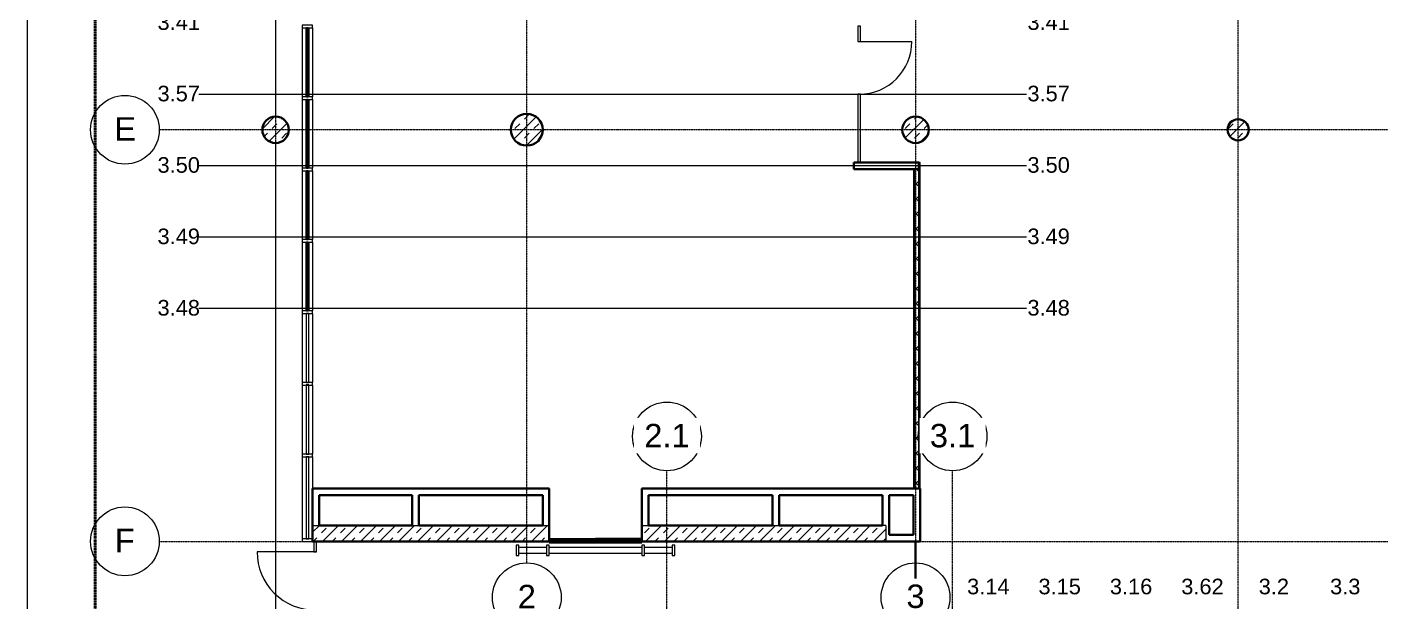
# Model space of a CAD drawing. Header units: millimetres. Extents: x -309577 to 26510, y -302335 to 26695.
# Drawn here: x -299939 to -274339, y -281128 to -270262 of the extents above; entities that cross this region are included whole.
import ezdxf

# ---------------------------------------------------------------- set-up
doc = ezdxf.new("R2010")
doc.units = ezdxf.units.MM
doc.linetypes.add('Achse', pattern=[10, 5, -2.5, 0, -2.5])
doc.linetypes.add('Rasterlinie', pattern=[22.225, 12.7, -3.175, 3.175, -3.175])
for name, color, linetype, lineweight in [('A-ANNO-SYMB', 6, 'Continuous', 9), ('A-AREA-LINE', 4, 'Continuous', 70), ('A-DOOR', 1, 'Continuous', 9), ('A-FLOR-OTLN', 6, 'Continuous', 9), ('A-FLOR-STRS', 2, 'Continuous', 9), ('A-GLAZ', 6, 'Continuous', 9), ('A-GLAZ-CWMG', 3, 'Continuous', 9), ('A-WALL', 2, 'Continuous', 9), ('A-WALL-PATT', 2, 'Continuous', 35), ('S-COLS', 6, 'Continuous', 9), ('S-GRID', 1, 'Continuous', 9)]:
    doc.layers.add(name, color=color, linetype=linetype, lineweight=lineweight)
pattern_1 = [(45, (0, 0), (-179.60512, 179.60512), []), (45, (179.6, 0), (-179.60512, 179.60512), [127, -127])]

# ---------------------------------------------------------------- blocks, each defined once
blk = doc.blocks.new('STB Stütze - rund - STB d_60-257590-Ebene 0')
at = {"layer": 'S-COLS'}
h = blk.add_hatch(dxfattribs=at)
h.set_pattern_fill('FP_1', color=256, style=0, pattern_type=2)
h.set_pattern_definition([(45, (290488.7, 272202.99), (-179.60512, 179.60512), []), (45, (290668.3, 272202.99), (-179.60512, 179.60512), [127, -127])])
h.paths.add_polyline_path([(0, -300), (59, -294), (115, -277), (167, -249), (212, -212), (249, -167), (277, -115), (294, -59), (300, 0), (294, 59), (277, 115), (249, 167), (212, 212), (167, 249), (115, 277), (59, 294), (0, 300), (-59, 294), (-115, 277), (-167, 249), (-212, 212), (-249, 167), (-277, 115), (-294, 59), (-300, 0), (-294, -59), (-277, -115), (-249, -167), (-212, -212), (-167, -249), (-115, -277), (-59, -294)], flags=0)
at = {"layer": 'S-COLS', "lineweight": 35}
for start, end in [(360, 180), (180, 360)]:
    blk.add_arc((0, 0), 300, start, end, dxfattribs=at)
blk = doc.blocks.new('STB Stütze - rund - STB d_50-V9-Ebene 0')
at = {"layer": 'S-COLS'}
h = blk.add_hatch(dxfattribs=at)
h.set_pattern_fill('FP_13', color=256, style=0, pattern_type=2)
h.set_pattern_definition([(45, (295238.7, 272202.99), (-179.60512, 179.60512), []), (45, (295418.3, 272202.99), (-179.60512, 179.60512), [127, -127])])
h.paths.add_polyline_path([(0, -250), (56, -244), (108, -225), (156, -195), (195, -156), (225, -108), (244, -56), (250, 0), (244, 56), (225, 108), (195, 156), (156, 195), (108, 225), (56, 244), (0, 250), (-56, 244), (-108, 225), (-156, 195), (-195, 156), (-225, 108), (-244, 56), (-250, 0), (-244, -56), (-225, -108), (-195, -156), (-156, -195), (-108, -225), (-56, -244)], flags=0)
at = {"layer": 'S-COLS', "lineweight": 35}
for start, end in [(360, 180), (180, 360)]:
    blk.add_arc((0, 0), 250, start, end, dxfattribs=at)
blk = doc.blocks.new('STB Stütze - rund - STB d_50-V10-Ebene 0')
at = {"layer": 'S-COLS'}
h = blk.add_hatch(dxfattribs=at)
h.set_pattern_fill('FP_14', color=256, style=0, pattern_type=2)
h.set_pattern_definition([(45, (283138.7, 272202.99), (-179.60512, 179.60512), []), (45, (283318.3, 272202.99), (-179.60512, 179.60512), [127, -127])])
h.paths.add_polyline_path([(0, -250), (56, -244), (108, -225), (156, -195), (195, -156), (225, -108), (244, -56), (250, 0), (244, 56), (225, 108), (195, 156), (156, 195), (108, 225), (56, 244), (0, 250), (-56, 244), (-108, 225), (-156, 195), (-195, 156), (-225, 108), (-244, 56), (-250, 0), (-244, -56), (-225, -108), (-195, -156), (-156, -195), (-108, -225), (-56, -244)], flags=0)
at = {"layer": 'S-COLS', "lineweight": 35}
for start, end in [(360, 180), (180, 360)]:
    blk.add_arc((0, 0), 250, start, end, dxfattribs=at)
blk = doc.blocks.new('Systemelement - Metallpanel-250389-Ebene 0')
at = {"layer": 'A-GLAZ'}
h = blk.add_hatch(dxfattribs=at)
h.set_pattern_fill('FP_15', color=256, style=0, pattern_type=2)
h.set_pattern_definition([(180, (0, 0), (-6e-14, -500), [])])
h.paths.add_polyline_path([(-650, 25), (-650, 15), (650, 15), (650, 25)], flags=0)
h.paths.add_polyline_path([(-650, -25), (650, -25), (650, -15), (-650, -15)], flags=0)
for p, q in [((-650, 25), (650, 25)), ((650, -25), (-650, -25))]:
    blk.add_line(p, q, dxfattribs=at)
blk = doc.blocks.new('Rechteckiger Pfosten - 5 x 20-250393-Ebene 0')
at = {"layer": 'A-GLAZ-CWMG'}
for p, q in [((-294739, -277028), (-294739, -278333)), ((-294539, -277028), (-294539, -278333))]:
    blk.add_line(p, q, dxfattribs=at)
blk = doc.blocks.new('Rechteckiger Pfosten - 5 x 20-250394-Ebene 0')
at = {"layer": 'A-GLAZ-CWMG'}
for p, q in [((-294739, -272978), (-294739, -274278)), ((-294539, -272978), (-294539, -274278))]:
    blk.add_line(p, q, dxfattribs=at)
blk = doc.blocks.new('Rechteckiger Pfosten - 5 x 20-250402-Ebene 0')
at = {"layer": 'A-GLAZ-CWMG'}
for p, q in [((-294739, -278383), (-294739, -279933)), ((-294539, -278383), (-294539, -278983))]:
    blk.add_line(p, q, dxfattribs=at)
blk = doc.blocks.new('Systemelement - Metallpanel-250403-Ebene 0')
at = {"layer": 'A-GLAZ'}
for p, q in [((144, 25), (-144, 25)), ((-144, 25), (-144, -25)), ((144, -25), (144, 25)), ((-144, -25), (144, -25))]:
    blk.add_line(p, q, dxfattribs=at)
blk = doc.blocks.new('Türelement 1-flg - Drehflügel - Glas - Standard-250404-Ebene 0')
at = {"layer": 'A-DOOR'}
blk.add_line((-499, 0), (-499, 997), dxfattribs=at)
blk.add_arc((-499, 0), 997, 360, 90, dxfattribs=at)
blk = doc.blocks.new('Systemelement - Metallpanel-250405-Ebene 0')
at = {"layer": 'A-GLAZ'}
for p, q in [((645, 25), (-645, 25)), ((-645, 25), (-645, -25)), ((645, -25), (645, 25)), ((-645, -25), (645, -25))]:
    blk.add_line(p, q, dxfattribs=at)
blk = doc.blocks.new('Rechteckiger Pfosten - 5 x 20-250467-Ebene 0')
at = {"layer": 'A-GLAZ-CWMG'}
for p, q in [((0, 100), (-50, 100)), ((-50, 100), (-50, -100)), ((0, -100), (0, 100)), ((-50, -100), (0, -100))]:
    blk.add_line(p, q, dxfattribs=at)
blk = doc.blocks.new('Systemelement - Metallpanel-250468-Ebene 0')
at = {"layer": 'A-GLAZ'}
for p, q in [((775, 25), (-775, 25)), ((-775, 25), (-775, -25)), ((775, -25), (775, 25)), ((-775, -25), (775, -25))]:
    blk.add_line(p, q, dxfattribs=at)
blk = doc.blocks.new('Systemelement - Metallpanel-250469-Ebene 0')
at = {"layer": 'A-GLAZ'}
for p, q in [((652.5, 25), (-652.5, 25)), ((-652.5, 25), (-652.5, -25)), ((652.5, -25), (652.5, 25)), ((-652.5, -25), (652.5, -25))]:
    blk.add_line(p, q, dxfattribs=at)
blk = doc.blocks.new('Systemelement - Metallpanel-250470-Ebene 0')
at = {"layer": 'A-GLAZ'}
for p, q in [((650, 25), (-650, 25)), ((-650, 25), (-650, -25)), ((650, -25), (650, 25)), ((-650, -25), (650, -25))]:
    blk.add_line(p, q, dxfattribs=at)
blk = doc.blocks.new('Systemelement - Verglasung-250471-Ebene 0')
at = {"layer": 'A-GLAZ'}
for p, q in [((650, 15), (-650, 15)), ((-650, 15), (-650, -15)), ((650, -15), (650, 15)), ((-650, -15), (650, -15))]:
    blk.add_line(p, q, dxfattribs=at)
blk = doc.blocks.new('Rechteckiger Pfosten - 5 x 20-250474-Ebene 0')
at = {"layer": 'A-GLAZ-CWMG'}
for p, q in [((-25, 100), (25, 100)), ((-25, -100), (-25, 100)), ((25, 100), (25, -100)), ((25, -100), (-25, -100))]:
    blk.add_line(p, q, dxfattribs=at)
blk = doc.blocks.new('Systemelement - Metallpanel-313458-Ebene 0')
at = {"layer": 'A-GLAZ'}
for p, q in [((100, 25), (-100, 25)), ((-100, 25), (-100, -25)), ((100, -25), (100, 25)), ((-100, -25), (100, -25))]:
    blk.add_line(p, q, dxfattribs=at)
blk = doc.blocks.new('Türelement 1-flg - Drehflügel - Glas - Standard-313459-Ebene 0')
at = {"layer": 'A-DOOR'}
blk.add_line((-550, 0), (-550, -1100), dxfattribs=at)
blk.add_arc((-550, 0), 1100, 270, 0, dxfattribs=at)
blk = doc.blocks.new('Systemelement - Verglasung-381487-Ebene 0')
at = {"layer": 'A-GLAZ'}
for p, q in [((100, 15), (-100, 15)), ((-100, 15), (-100, -15)), ((100, -15), (100, 15)), ((-100, -15), (100, -15))]:
    blk.add_line(p, q, dxfattribs=at)
blk = doc.blocks.new('Systemelement - Verglasung-313494-Ebene 0')
at = {"layer": 'A-GLAZ'}
for p, q in [((550, 15), (-550, 15)), ((-550, 15), (-550, -15)), ((550, -15), (550, 15)), ((-550, -15), (550, -15))]:
    blk.add_line(p, q, dxfattribs=at)
blk = doc.blocks.new('STB Stütze - rund - STB d_40-V82-Ebene 0')
at = {"layer": 'S-COLS'}
h = blk.add_hatch(dxfattribs=at)
h.set_pattern_fill('FP_94', color=256, style=0, pattern_type=2)
h.set_pattern_definition([(45, (277038.7, 272202.99), (-179.60512, 179.60512), []), (45, (277218.3, 272202.99), (-179.60512, 179.60512), [127, -127])])
h.paths.add_polyline_path([(24, -199), (71, -187), (114, -165), (150, -133), (177, -93), (194, -48), (200, 0), (194, 48), (177, 93), (150, 133), (114, 165), (71, 187), (24, 199), (-24, 199), (-71, 187), (-114, 165), (-150, 133), (-177, 93), (-194, 48), (-200, 0), (-194, -48), (-177, -93), (-150, -133), (-114, -165), (-71, -187), (-24, -199)], flags=0)
at = {"layer": 'S-COLS', "lineweight": 35}
for start, end in [(360, 180), (180, 360)]:
    blk.add_arc((0, 0), 200, start, end, dxfattribs=at)
blk = doc.blocks.new('Rechteckiger Pfosten - 6 x 12-313541-Ebene 0')
at = {"layer": 'A-GLAZ-CWMG'}
for p, q in [((-288264, -280213), (-288264, -280093)), ((-288264, -280093), (-287739, -280093)), ((-287739, -280213), (-288264, -280213)), ((-287739, -280093), (-287739, -280213))]:
    blk.add_line(p, q, dxfattribs=at)
blk = doc.blocks.new('Rechteckiger Pfosten - 5 x 20-313544-Ebene 0')
at = {"layer": 'A-GLAZ-CWMG'}
for p, q in [((0, 100), (-50, 100)), ((-50, 100), (-50, -100)), ((0, -100), (0, 100)), ((-50, -100), (0, -100))]:
    blk.add_line(p, q, dxfattribs=at)
blk = doc.blocks.new('Rechteckiger Pfosten - 6 x 12-313547-Ebene 0')
at = {"layer": 'A-GLAZ-CWMG'}
for p, q in [((-290064, -280213), (-290064, -280093)), ((-290064, -280093), (-288314, -280093)), ((-288314, -280213), (-290064, -280213)), ((-288314, -280093), (-288314, -280213))]:
    blk.add_line(p, q, dxfattribs=at)
blk = doc.blocks.new('Rechteckiger Pfosten - 5 x 20-313558-Ebene 0')
at = {"layer": 'A-GLAZ-CWMG'}
for p, q in [((-25, -100), (-25, 100)), ((-25, 100), (25, 100)), ((25, 100), (25, -100)), ((25, -100), (-25, -100))]:
    blk.add_line(p, q, dxfattribs=at)
blk = doc.blocks.new('Rechteckiger Pfosten - 5 x 20-313560-Ebene 0')
at = {"layer": 'A-GLAZ-CWMG'}
for p, q in [((-50, -100), (-50, 100)), ((-50, 100), (0, 100)), ((0, 100), (0, -100)), ((0, -100), (-50, -100))]:
    blk.add_line(p, q, dxfattribs=at)
blk = doc.blocks.new('Raster - Rasterbeschriftung-194804-Ebene 0')
at = {"layer": 'S-GRID'}
blk.add_circle((0, 0), 6.5, dxfattribs=at)

msp = doc.modelspace()

# ---------------------------------------------------------------- hatches: boundary and pattern name
at = {"layer": 'A-WALL-PATT', "lineweight": 9}
h = msp.add_hatch(dxfattribs=at)
h.set_pattern_fill('FP_5', color=256, style=0, pattern_type=2)
h.set_pattern_definition([(45, (0, 0), (-141.42136, 141.42136), []), (135, (0, 0), (-141.42136, -141.42136), [])])
h.paths.add_polyline_path([(-283151, -278983), (-283076, -278983), (-283076, -272945), (-283151, -272945), (-283151, -274230)], flags=0)
h = msp.add_hatch(dxfattribs=at)
h.set_pattern_fill('FP_6', color=256, style=0, pattern_type=2)
h.set_pattern_definition(pattern_1)
h.paths.add_polyline_path([(-290064, -279983), (-290064, -279683), (-294539, -279683), (-294539, -279983), (-292323, -279983)], flags=0)
h = msp.add_hatch(dxfattribs=at)
h.set_pattern_fill('FP_6', color=256, style=0, pattern_type=2)
h.set_pattern_definition(pattern_1)
h.paths.add_polyline_path([(-283701, -279983), (-283701, -279683), (-288314, -279683), (-288314, -279983), (-286536, -279983)], flags=0)

# ---------------------------------------------------------------- linework, layer by layer
at = {"layer": 'A-ANNO-SYMB', "linetype": 'Achse', "lineweight": 50}
msp.add_line((-298654, -232148), (-298654, -300973), dxfattribs=at)
at = {"layer": 'A-AREA-LINE'}
for p, q in [((-290064, -279959), (-288314, -279949)), ((-290064, -279983), (-288314, -279983))]:
    msp.add_line(p, q, dxfattribs=at)
at = {"layer": 'A-FLOR-OTLN'}
for p, q in [((-295239, -264353), (-295239, -271953)), ((-295239, -272453), (-295239, -287268))]:
    msp.add_line(p, q, dxfattribs=at)
at = {"layer": 'A-FLOR-STRS'}
msp.add_line((-299939, -253978), (-299939, -286933), dxfattribs=at)
at = {"layer": 'A-WALL', "color": 10, "lineweight": 35}
for p, q in [((-283076, -272820), (-284304, -272820)), ((-284304, -272820), (-284304, -272945)), ((-283076, -272820), (-283076, -272945)), ((-284304, -272945), (-283076, -272945)), ((-290064, -278983), (-294539, -278983)), ((-294539, -278983), (-294539, -279983)), ((-290064, -279983), (-290064, -278983)), ((-283051, -278983), (-288314, -278983)), ((-288314, -278983), (-288314, -279983)), ((-283051, -279983), (-283051, -278983)), ((-294414, -279108), (-292659, -279108)), ((-294414, -279683), (-294414, -279108)), ((-292659, -279108), (-292659, -279683)), ((-292534, -279683), (-292534, -279108)), ((-292534, -279108), (-290189, -279108)), ((-290189, -279108), (-290189, -279683)), ((-288189, -279108), (-285844, -279108)), ((-288189, -279683), (-288189, -279108)), ((-285844, -279108), (-285844, -279683)), ((-285719, -279108), (-283764, -279108)), ((-285719, -279683), (-285719, -279108)), ((-283764, -279108), (-283764, -279683)), ((-283639, -279858), (-283639, -279108)), ((-283639, -279108), (-283176, -279108)), ((-283176, -279108), (-283176, -279858)), ((-292659, -279683), (-294414, -279683)), ((-290189, -279683), (-292534, -279683)), ((-285844, -279683), (-288189, -279683)), ((-283764, -279683), (-285719, -279683)), ((-294539, -279983), (-290064, -279983)), ((-288314, -279983), (-283701, -279983)), ((-283701, -279983), (-283051, -279983)), ((-283176, -279858), (-283639, -279858))]:
    msp.add_line(p, q, dxfattribs=at)
at = {"layer": 'A-WALL', "color": 7}
for p, q in [((-283051, -272820), (-283076, -272820)), ((-283051, -278983), (-283051, -272820)), ((-283176, -272945), (-283176, -278983))]:
    msp.add_line(p, q, dxfattribs=at)
at = {"layer": 'A-WALL'}
for p, q in [((-283151, -278983), (-283151, -272945)), ((-283076, -278983), (-283076, -272945)), ((-294539, -279683), (-294414, -279683)), ((-292659, -279683), (-292534, -279683)), ((-290189, -279683), (-290064, -279683)), ((-288314, -279683), (-288189, -279683)), ((-285844, -279683), (-285719, -279683)), ((-283701, -279683), (-283764, -279683)), ((-283701, -279683), (-283701, -279983))]:
    msp.add_line(p, q, dxfattribs=at)
at = {"layer": 'S-GRID', "linetype": 'Rasterlinie'}
for p, q in [((-295239, -235883), (-295239, -296483)), ((-290489, -280391), (-290489, -235883)), ((-277039, -296483), (-277039, -235883)), ((-175468, -272203), (-297439, -272203)), ((-287839, -296483), (-287839, -278649)), ((-282439, -296483), (-282439, -278649)), ((-297439, -279983), (-175468, -279983))]:
    msp.add_line(p, q, dxfattribs=at)
at = {"layer": 'S-GRID', "lineweight": 18}
for p, q in [((-296690, -271528), (-281042, -271528)), ((-296690, -272878), (-281042, -272878)), ((-296690, -274228), (-281042, -274228)), ((-296690, -275578), (-281042, -275578))]:
    msp.add_line(p, q, dxfattribs=at)

# ---------------------------------------------------------------- block references
at = {"layer": 'A-DOOR', "rotation": 270}
for name, p in [('Türelement 1-flg - Drehflügel - Glas - Standard-250404-Ebene 0', (-284204, -271032)), ('Türelement 1-flg - Drehflügel - Glas - Standard-313459-Ebene 0', (-294489, -280733))]:
    msp.add_blockref(name, p, dxfattribs=at)
at = {"layer": 'A-GLAZ'}
for name, p, rotation in [('Systemelement - Metallpanel-250389-Ebene 0', (-294639, -270928), 89.9999999999999), ('Systemelement - Verglasung-250471-Ebene 0', (-294639, -270928), 89.9999999999999), ('Systemelement - Metallpanel-250403-Ebene 0', (-284204, -270389), 270), ('Systemelement - Metallpanel-250405-Ebene 0', (-284204, -272175), 270), ('Systemelement - Metallpanel-250389-Ebene 0', (-294639, -272278), 89.9999999999999), ('Systemelement - Verglasung-250471-Ebene 0', (-294639, -272278), 89.9999999999999), ('Systemelement - Metallpanel-250389-Ebene 0', (-294639, -273628), 89.9999999999999), ('Systemelement - Verglasung-250471-Ebene 0', (-294639, -273628), 89.9999999999999), ('Systemelement - Metallpanel-250389-Ebene 0', (-294639, -274978), 89.9999999999999), ('Systemelement - Verglasung-250471-Ebene 0', (-294639, -274978), 89.9999999999999), ('Systemelement - Metallpanel-250470-Ebene 0', (-294639, -276328), 89.9999999999999), ('Systemelement - Metallpanel-250469-Ebene 0', (-294639, -277680), 89.9999999999999), ('Systemelement - Metallpanel-250468-Ebene 0', (-294639, -279158), 89.9999999999999), ('Systemelement - Metallpanel-313458-Ebene 0', (-294489, -280083), 90), ('Systemelement - Verglasung-381487-Ebene 0', (-283139, -280083), 90), ('Systemelement - Verglasung-313494-Ebene 0', (-283139, -280733), 270)]:
    msp.add_blockref(name, p, dxfattribs=dict(at, rotation=rotation))
at = {"layer": 'A-GLAZ-CWMG', "extrusion": (0, 0, -1)}
for name, p, rotation in [('Rechteckiger Pfosten - 5 x 20-250474-Ebene 0', (294639, -270253), 90.0000000000001), ('Rechteckiger Pfosten - 5 x 20-250474-Ebene 0', (294639, -271603), 90.0000000000001), ('Rechteckiger Pfosten - 5 x 20-250474-Ebene 0', (294639, -272953), 90.0000000000001), ('Rechteckiger Pfosten - 5 x 20-250474-Ebene 0', (294639, -274303), 90.0000000000001), ('Rechteckiger Pfosten - 5 x 20-250474-Ebene 0', (294639, -275653), 90.0000000000001), ('Rechteckiger Pfosten - 5 x 20-250474-Ebene 0', (294639, -277003), 90.0000000000001), ('Rechteckiger Pfosten - 5 x 20-250474-Ebene 0', (294639, -278358), 90.0000000000001), ('Rechteckiger Pfosten - 5 x 20-313558-Ebene 0', (290089, -280153), 180), ('Rechteckiger Pfosten - 5 x 20-313558-Ebene 0', (288289, -280153), 180), ('Rechteckiger Pfosten - 5 x 20-313560-Ebene 0', (287689, -280153), 180)]:
    msp.add_blockref(name, p, dxfattribs=dict(at, rotation=rotation))
at = {"layer": 'A-GLAZ-CWMG'}
for name, p in [('Rechteckiger Pfosten - 5 x 20-250394-Ebene 0', (0, 2700)), ('Rechteckiger Pfosten - 5 x 20-250394-Ebene 0', (0, 1350)), ('Rechteckiger Pfosten - 5 x 20-250394-Ebene 0', (0, 0)), ('Rechteckiger Pfosten - 5 x 20-250394-Ebene 0', (0, -1350)), ('Rechteckiger Pfosten - 5 x 20-250394-Ebene 0', (0, -2700)), ('Rechteckiger Pfosten - 5 x 20-250393-Ebene 0', (0, 0)), ('Rechteckiger Pfosten - 5 x 20-250402-Ebene 0', (0, 0)), ('Rechteckiger Pfosten - 6 x 12-313541-Ebene 0', (-2375, 0)), ('Rechteckiger Pfosten - 6 x 12-313547-Ebene 0', (0, 0)), ('Rechteckiger Pfosten - 6 x 12-313541-Ebene 0', (0, 0))]:
    msp.add_blockref(name, p, dxfattribs=at)
for name, p, rotation in [('Rechteckiger Pfosten - 5 x 20-250467-Ebene 0', (-294639, -279983), 269.9999999999999), ('Rechteckiger Pfosten - 5 x 20-313544-Ebene 0', (-290689, -280153), 180)]:
    msp.add_blockref(name, p, dxfattribs=dict(at, rotation=rotation))
at = {"layer": 'S-COLS'}
for name, p in [('STB Stütze - rund - STB d_50-V9-Ebene 0', (-295239, -272203)), ('STB Stütze - rund - STB d_60-257590-Ebene 0', (-290489, -272203)), ('STB Stütze - rund - STB d_50-V10-Ebene 0', (-283139, -272203)), ('STB Stütze - rund - STB d_40-V82-Ebene 0', (-277039, -272203))]:
    msp.add_blockref(name, p, dxfattribs=at)
at = {"layer": 'S-GRID', "xscale": 99.99999999999993, "yscale": 99.99999999999993, "zscale": 99.99999999999993}
for p, rotation in [((-298089, -272203), 89.99999999999982), ((-298089, -279983), 269.9999999999995), ((-283139, -281041), 180)]:
    msp.add_blockref('Raster - Rasterbeschriftung-194804-Ebene 0', p, dxfattribs=dict(at, rotation=rotation))
for p in [(-287839, -277999), (-282439, -277999), (-290489, -281041)]:
    msp.add_blockref('Raster - Rasterbeschriftung-194804-Ebene 0', p, dxfattribs=at)

# ---------------------------------------------------------------- texts
at = {"layer": 'S-GRID', "char_height": 295.06, "attachment_point": 2, "line_spacing_factor": 0.938532}
for s, insert, width in [('\\fArial|b0|i0|c0|p34|;3.41', (-297071, -270020), 957.6), ('\\fArial|b0|i0|c0|p34|;3.41', (-280622, -270020), 957.6), ('\\fArial|b0|i0|c0|p34|;3.57', (-297071, -271370), 957.6), ('\\fArial|b0|i0|c0|p34|;3.57', (-280622, -271370), 957.6), ('\\fArial|b0|i0|c0|p34|;3.50', (-297071, -272720), 957.6), ('\\fArial|b0|i0|c0|p34|;3.50', (-280622, -272720), 957.6), ('\\fArial|b0|i0|c0|p34|;3.49', (-297071, -274070), 957.6), ('\\fArial|b0|i0|c0|p34|;3.49', (-280622, -274070), 957.6), ('\\fArial|b0|i0|c0|p34|;3.48', (-297071, -275420), 957.6), ('\\fArial|b0|i0|c0|p34|;3.48', (-280622, -275420), 957.6), ('\\fArial|b0|i0|c0|p34|;3.14', (-281763, -280689), 957.6), ('\\fArial|b0|i0|c0|p34|;3.15', (-280413, -280689), 957.6), ('\\fArial|b0|i0|c0|p34|;3.16', (-279063, -280689), 957.6), ('\\fArial|b0|i0|c0|p34|;3.62', (-277713, -280689), 957.6), ('\\fArial|b0|i0|c0|p34|;3.2', (-276363, -280689), 684), ('\\fArial|b0|i0|c0|p34|;3.3', (-275013, -280689), 684)]:
    msp.add_mtext(s, dxfattribs=dict(at, insert=insert, width=width))

# ---------------------------------------------------------------- next in the draw order: texts
at = {"layer": 'S-GRID', "char_height": 442.59, "attachment_point": 2, "line_spacing_factor": 0.938532, "bg_fill": 3, "box_fill_scale": 1.25, "bg_fill_color": 0, "bg_fill_transparency": 0}
for s, insert, width in [('\\fArial|b0|i0|c0|p34|;E', (-298086, -271965), 491.35), ('\\fArial|b0|i0|c0|p34|;2.1', (-287839, -277763), 1025.9), ('\\fArial|b0|i0|c0|p34|;3.1', (-282439, -277763), 1025.9), ('\\fArial|b0|i0|c0|p34|;F', (-298091, -279745), 448.16), ('\\fArial|b0|i0|c0|p34|;2', (-290489, -280805), 410.36), ('\\fArial|b0|i0|c0|p34|;3', (-283139, -280800), 410.36)]:
    msp.add_mtext(s, dxfattribs=dict(at, insert=insert, width=width))

# ---------------------------------------------------------------- next in the draw order: linework, layer by layer
at = {"layer": 'S-GRID', "linetype": 'Rasterlinie'}
msp.add_line((-283139, -235883), (-283139, -280391), dxfattribs=at)

doc.saveas('drawing.dxf')
